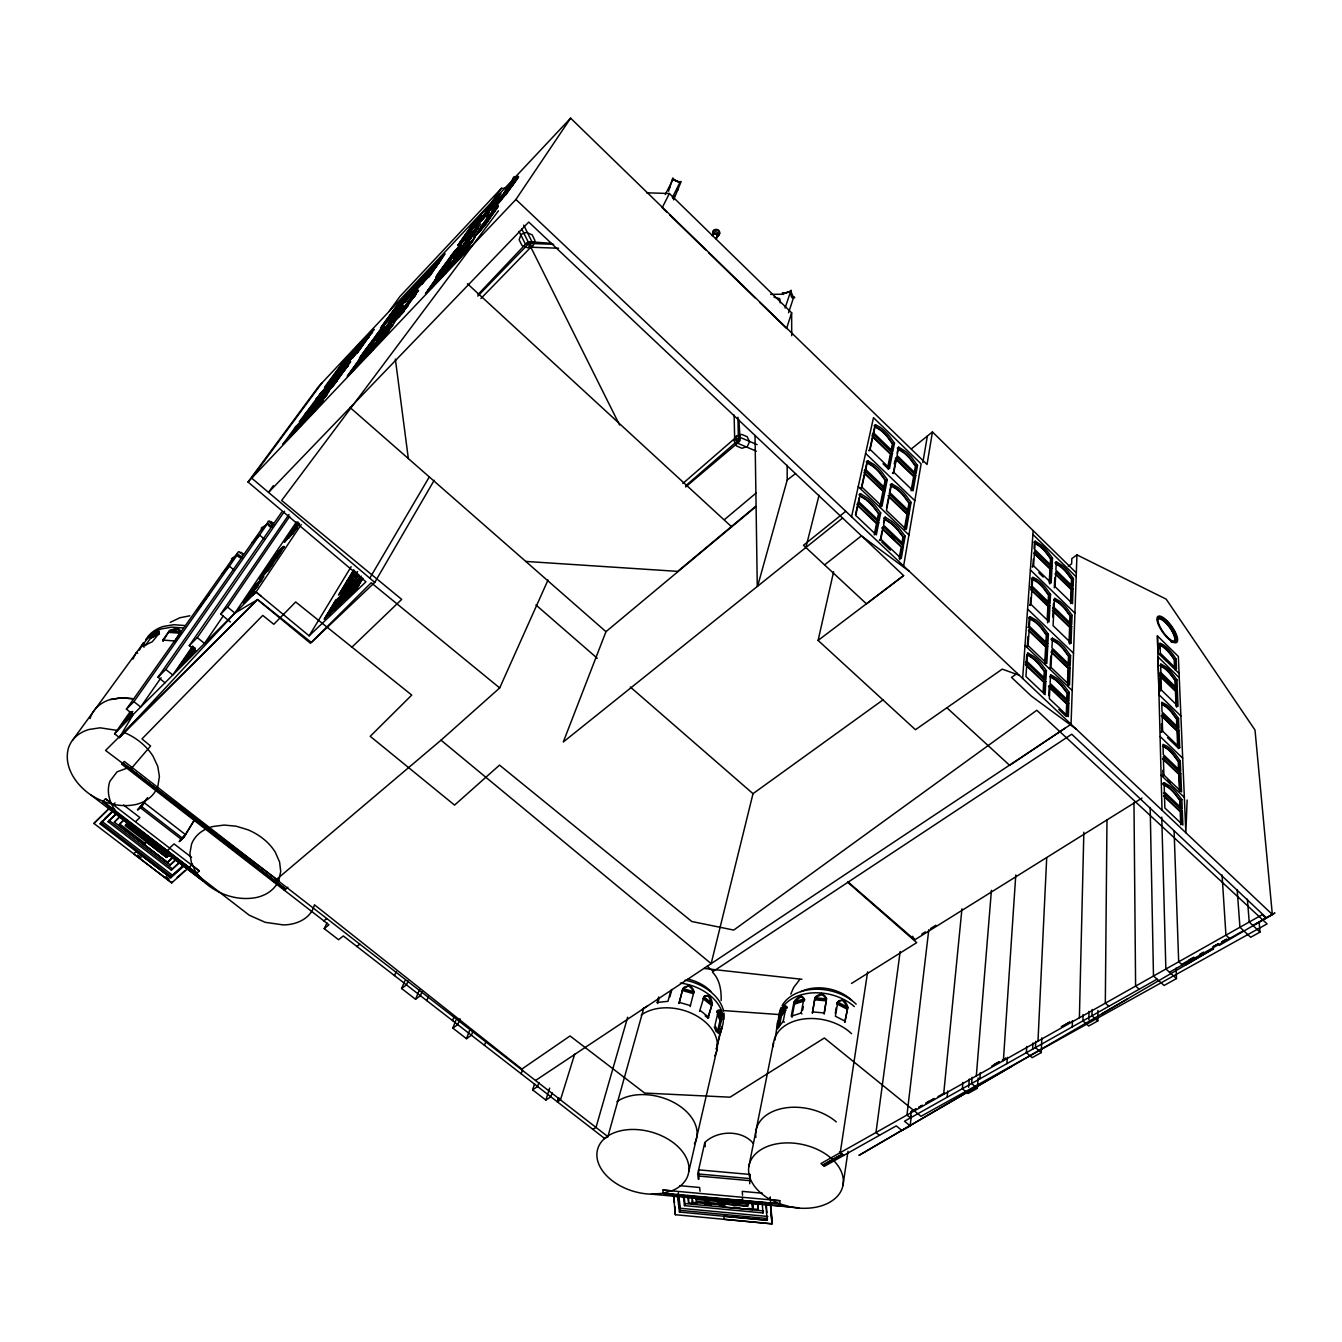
<?xml version="1.0" encoding="UTF-8"?>
<svg xmlns="http://www.w3.org/2000/svg" width="1342" height="1342" viewBox="0 0 1342 1342"><rect width="100%" height="100%" fill="white"/><g stroke="black" fill="none" stroke-linecap="round" stroke-linejoin="round"><path stroke-width="1.5" d="M1106.982 819.794L1105.322 1003.111L1108.895 1006.282M1082.927 1020.893L1088.748 1025.993L1097.806 1020.927L1097.941 1010.476M1092.069 1009.536L1091.969 1015.793L1097.806 1020.927M1088.865 1019.719L1089.016 1011.365M1082.944 1020.876L1083.061 1014.619M1079.387 1017.739L1083.85 832.258M1072.258 1026.882L1072.426 1020.625M707.167 966.307L713.273 971.356L1071.738 734.208L1266.395 917.811L1272.333 914.489L1255.005 730.031L1166.181 599.153L1076.955 554.883L1071.05 724.227L535.542 1080.478M1066.89 715.689L1067.343 704.013L1048.538 686.181L1050.031 685.158L1068.836 703.007L1068.333 716.628L1049.343 698.662L1050.031 685.158M1068.014 686.064L1068.685 668.366L1051.793 652.195M1070.245 627.335L1069.624 643.975L1071.05 642.969L1071.671 626.345L1053.923 609.167L1052.497 610.174L1070.245 627.335L1071.671 626.345M1071.184 602.759L1071.688 589.591L1055.886 574.175M1070.161 667.377L1069.507 685.057L1050.954 667.36L1051.843 649.83L1070.161 667.377L1068.685 668.366M1073.063 588.601L1072.51 603.665L1055.064 586.706L1055.818 571.776L1073.063 588.601L1071.688 589.591M1067.477 682.843L1068.047 668.299L1050.987 651.977M1069.02 642.868L1069.624 627.251L1053.084 611.264L1052.782 617.068M1070.53 603.598L1071.084 589.457L1055.013 573.806M1067.46 700.457L1067.729 693.378L1061.874 685.628A27.343 10.719 54.6 0 0 1055.181 679.27L1050.484 676.217M1068.819 664.441L1069.138 656.607L1063.434 648.756A22.797 8.706 54.2 0 0 1055.332 641.342L1050.987 639.178L1052.43 638.155L1058.368 641.493A22.864 8.723 54.2 0 1 1064.877 647.75L1070.581 655.601L1070.211 665.397L1051.927 647.867L1052.43 638.155M1070.312 625.473L1070.664 616.263L1065.145 608.664A22.093 8.203 53.8 0 0 1057.278 601.401L1054.376 599.706M1071.738 587.897L1072.057 579.543L1066.689 572.246A22.378 8.102 53.4 0 0 1060.549 566.24L1054.963 562.818L1056.322 561.828L1061.908 565.25A22.378 8.086 53.4 0 1 1068.047 571.273L1073.432 578.553L1073.114 586.907L1055.886 570.098L1056.322 561.828M1069.222 692.371L1068.886 701.212L1050.115 683.38L1050.568 674.59L1056.657 678.247A27.343 10.702 54.6 0 1 1063.35 684.621L1069.222 692.371L1067.729 693.378M1072.073 615.273L1071.721 624.483L1053.99 607.322L1054.476 598.18L1060.23 601.535A22.143 8.22 53.8 0 1 1066.538 607.658L1072.073 615.273L1070.664 616.263M1187.133 800.033L1185.858 832.745L1178.36 656.473L1157.425 635.89L1162.021 810.199M1069.792 622.688L1070.06 615.928L1064.994 609A21.22 7.884 53.8 0 0 1058.939 603.128L1053.655 600.025M1071.235 584.944L1071.47 579.207L1066.538 572.548A21.438 7.767 53.4 0 0 1060.65 566.794L1055.533 563.623M1066.773 701.061L1067.091 693.076L1061.723 686.064A26.354 10.333 54.6 0 0 1055.282 679.908L1049.712 676.536M1068.148 665.263L1068.5 656.272L1063.283 649.125A21.908 8.371 54.2 0 0 1057.043 643.137L1051.591 640.033M236.477 555.588L237.198 554.129L241.51 557.97M1026.731 1046.408L1026.395 1052.682L1032.183 1057.647L1041.258 1052.564L1041.811 1037.903M1037.987 1041.107L1046.71 857.605M1035.789 1041.308L1035.47 1047.565L1041.258 1052.564M778.712 1021.899L778.763 1021.128A12.43 1.392 -85.1 0 0 777.689 1021.748L775.005 1040.016M1053.923 609.167L1053.067 625.657L1071.05 642.969M1032.602 1049.276L1032.921 1043.002M1053.218 608.429L1053.487 603.397M1048.739 695.609L1049.159 687.356L1066.672 703.963L1066.185 716.46L1058.821 709.482M1050.132 668.45L1050.769 656.104M1054.292 587.83L1054.812 577.815M1026.865 663.149L1045.854 681.182L1045.116 694.653L1025.942 676.502L1026.865 663.149L1025.372 664.206L1044.361 682.206L1043.724 693.764M1047.766 645.921L1046.81 663.418L1028.073 645.552L1029.264 628.224L1047.766 645.921L1046.307 646.945L1045.334 664.441M1032.032 588.014L1049.964 605.343L1049.075 621.799L1030.908 604.303L1032.032 588.014L1030.622 589.037L1048.538 606.349L1047.632 622.805M1051.977 568.035L1051.172 582.914L1033.558 565.804L1034.581 551.059L1051.977 568.035L1050.601 569.025L1049.779 583.921M1043.103 692.438L1043.673 682.155L1025.993 665.364M1044.73 663.3L1045.636 646.861L1028.408 630.388M1047.146 619.769L1047.901 606.248L1031.21 590.128M1049.209 582.881L1049.981 568.891L1033.776 553.089M1050.551 594.405L1050.048 603.497L1032.149 586.186L1032.786 577.161L1037.064 579.425A22.177 8.287 53.5 0 1 1044.999 586.773L1050.551 594.405L1049.142 595.412L1048.739 602.692M1052.061 566.358L1052.514 558.104L1047.112 550.79A22.462 8.169 53.1 0 0 1040.922 544.718L1035.252 541.212L1033.894 542.218L1039.564 545.724A22.462 8.186 53.1 0 1 1045.754 551.78L1051.155 559.111L1050.685 567.364L1052.061 566.358L1034.682 549.398L1035.252 541.212M1046.424 670.648L1045.921 679.421L1026.966 661.405L1027.586 652.698L1033.759 656.439A27.444 10.82 54.3 0 1 1040.52 662.881L1046.424 670.648L1044.932 671.671L1044.529 678.683M1047.85 643.975L1048.387 634.296L1042.667 626.412A22.948 8.807 53.9 0 0 1036.091 620.088L1030.052 616.666L1028.609 617.706L1033.038 619.937A22.881 8.807 53.9 0 1 1041.224 627.435L1046.945 635.303L1046.391 644.982L1047.85 643.975L1029.381 626.278L1030.052 616.666M1050.115 566.341L1050.551 558.758L1045.603 552.082A21.522 7.834 53.1 0 0 1039.664 546.278L1034.464 543.024L1034.061 548.677M1043.824 679.27L1044.277 671.369L1038.893 664.324A26.437 10.451 54.3 0 0 1032.367 658.117L1027.787 655.131M1045.787 643.858L1046.307 634.967L1041.057 627.788A21.975 8.455 53.9 0 0 1034.749 621.732L1029.23 618.578L1028.609 627.402M1048.052 603.43L1048.521 595.06L1043.439 588.115A21.287 7.968 53.5 0 0 1037.332 582.193L1031.981 579.023L1031.377 587.326M1006.936 1063.619L1007.339 1057.362M1003.397 1060.616L1015.777 875.018M1027.284 646.676L1027.989 636.494M1030.136 605.443L1030.673 597.777M1032.82 566.961L1033.357 559.027M476.511 225.372L486.056 215.844L498.888 197.123L489.864 206.215M1022.654 678.465L1033.172 530.61M1026.16 662.512L1026.731 654.661M979.828 1078.867L980.331 1072.61M976.322 1075.898L991.419 890.333M962.902 1082.44L962.348 1088.697L968.068 1093.512L977.328 1088.345L978.15 1077.995M972.111 1077.24L971.591 1083.497L977.328 1088.345M968.605 1087.305L969.31 1079.052M947.133 1097.253L947.737 1090.996M943.644 1094.334L961.946 908.853M911.168 1111.696L910.446 1117.886L906.974 1115.017L928.798 929.671M1252.858 925.426L1265.909 918.096L1262.268 914.674L820.952 1163.548L824.374 1166.299L896.255 1125.871L901.925 1130.518L910.161 1125.904L911.352 1115.588M900.18 951.428L875.991 1132.497L879.446 1135.332M459.4 244.16L468.492 234.498L481.476 214.972L475.219 224.148L466.11 233.877L475.521 224.433L481.359 216.045L472.317 225.691L459.098 243.875M481.593 215.626L480.402 215.861L481.593 215.525L468.492 234.498M842.961 1185.456L847.993 1151.335M840.26 1152.661L867.637 971.826M846.919 1009.05L836.871 1003.883L837.609 1003.011L847.674 1008.194L844.806 1022.302L847.808 1007.255A12.682 8.086 41.4 0 0 843.548 999.874L839.102 1000.679A10.082 6.408 41.6 0 0 837.76 1002.088L837.022 1002.96A10.082 6.408 41.6 0 1 838.364 1001.551L843.581 999.857M230.941 561.258L238.473 551.73L239.53 551.864A10.434 3.187 -78.3 0 1 239.748 552.048L240.235 552.904A10.468 3.204 -78.3 0 1 240.352 553.323L241.241 552.367L243.053 553.877L242.231 555.051M835.294 1013.327L836.234 1007.657M1076.334 572.9L932.438 431.939L927.037 464.466L570.618 118.163L318.49 386.63L248.018 482.013L365.963 581.807L309.13 635.823L256.054 592.007L301.229 524.537M922.843 462.52L927.356 436.049L932.438 431.939M814.779 998.683L826.37 999.773L824.105 1014.049L826.538 998.851L814.946 997.76L812.43 1012.942L814.946 997.76M903.619 565.955L921.132 463.896L873.491 417.664L851.566 516.754M903.468 545.993L901.27 558.524L880.872 539.216L883.271 526.819L903.468 545.993L901.992 547.133L899.794 559.664M909.171 513.231L906.336 529.486L886.441 510.497L889.545 494.426L909.171 513.231L907.746 514.338L905.246 528.58M915.747 475.571L913.08 490.82L893.839 472.283L896.758 457.203L915.747 475.571L914.355 476.678L912.006 490.031M731.675 1201.543L798.792 1207.8M899.19 558.473L901.22 546.982L882.415 529.134M904.307 529.453L906.991 514.187L888.706 496.691L886.508 508.014M911.101 490.837L913.634 476.511L895.936 459.417M905.162 536.196L903.736 544.349L883.573 525.192L885.15 517.123L891.944 521.367A28.165 11.575 52 0 1 899.123 528.211L905.162 536.196L903.72 537.337L902.629 543.443M909.473 511.403L911.067 502.428L905.229 494.359A23.552 9.394 51.7 0 0 898.251 487.649L891.608 483.724L890.199 484.865L895.097 487.498A23.485 9.377 51.7 0 1 903.82 495.483L909.641 503.535L908.048 512.527L909.473 511.403L889.88 492.631L891.608 483.724M917.509 465.422L916.032 473.86L897.06 455.525L898.687 447.171L905.112 451.08A22.831 8.824 51.4 0 1 911.855 457.622L917.509 465.422L916.133 466.53L914.64 474.967M901.673 544.315L902.981 536.968L897.446 529.721A27.142 11.172 52 0 0 890.518 523.112L884.328 519.203L883.623 522.86M907.46 511.403L908.937 503.149L903.585 495.802A22.562 9.008 51.7 0 0 896.892 489.377L890.82 485.754L889.226 493.923M914.07 473.894L915.445 466.144L910.262 459.031A21.875 8.455 51.4 0 0 903.787 452.757L897.915 449.134L897.161 452.975M663.367 1193.826L780.038 1203.891L779.803 1200.687L662.914 1190.052L663.317 1193.172L693.848 1197.987M780.038 1203.891L663.317 1193.172L749.373 1203.204L722.298 1200.671M771.583 1199.983L779.803 1200.687M674.456 1202.65L673.432 1194.397L675.328 1214.711L771.986 1223.837L770.945 1205.452M801.191 1012.992L803.824 998.918L793.927 1002.206L791.226 1016.263L801.191 1012.992L801.946 1013.998M802.65 1010.241L803.355 1006.483M672.56 179.157L680.36 182.529L672.627 179.157M770.258 1197.064L771.986 1223.837L724.143 1219.324L723.824 1216.238L767.154 1220.214M770.274 1197.467L769.956 1199.194L769.033 1198.674M678.448 1192.786L677.559 1196.561L679.455 1212.061L767.138 1220.297L767.473 1218.536L679.857 1210.316L678.196 1196.745M770.442 1205.15L772.002 1223.736M683.481 1197.332L684.47 1205.619L763.011 1212.933L763.397 1210.887L684.94 1203.573L684.202 1197.366M791.981 1017.27L794.498 1004.118L793.759 1003.128L803.657 999.84L804.395 1000.83L794.498 1004.118M719.513 1035.269L716.276 1049.276L722.181 1026.227L721.224 1028.911M747.93 1208.454L758.146 1209.41L758.213 1203.606M894.258 463.98L894.997 460.205M880.201 540.524L882.046 531.029M893.185 473.592L895.533 461.43M747.427 1203.019L747.762 1201.241L747.662 1206.139L696.095 1201.358L696.498 1199.614M782.352 1012.807A9.914 2.516 -63.8 0 1 782.621 1012.12L785.389 1006.584L784.131 1005.946L781.363 1011.482A9.914 2.516 -63.8 0 0 780.423 1014.066L777.622 1028.14L783.191 1021.447L785.942 1007.372A12.43 3.137 -63.9 0 0 784.114 1005.997M752.543 1209.696L751.939 1203.187L747.326 1202.7L747.662 1206.139L722.55 1203.808L722.868 1206.928L752.543 1209.628L753.281 1205.871M878.775 522.558L876.326 534.904L855.71 515.395L858.377 503.183L878.775 522.558L877.316 523.699L875.202 534.301M885.166 490.233L881.996 506.269L861.883 487.079L865.338 471.243L885.166 490.233L883.741 491.373L880.553 507.41M892.514 453.11L891.138 454.233L888.136 469.281L889.545 468.157L892.514 453.11L873.34 434.573L870.102 449.419L868.693 450.56M698.981 1179.182L698.628 1169.855L750.027 1174.451L749.692 1183.745M779.283 1026.915L781.514 1015.642L785.942 1010.291M874.246 534.888L876.511 523.548L857.504 505.515L855.475 514.858M879.966 506.269L882.969 491.206L864.5 473.525L861.245 488.421M748.819 1166.668L773.562 1042.516M885.502 488.438L887.28 479.58L881.426 471.495A23.686 9.478 51.3 0 0 874.38 464.718L867.637 460.709L866.227 461.849L871.193 464.55A23.619 9.478 51.3 0 1 880.017 472.636L885.854 480.721L884.076 489.578L885.502 488.438L865.707 469.465L867.637 460.709M894.493 443.112L892.833 451.432L873.676 432.896L875.487 424.676L880.285 427.377A22.898 8.874 51.1 0 1 888.823 435.294L894.493 443.112L893.118 444.236L891.793 450.895M880.688 512.896L879.077 520.931L858.695 501.572L860.457 493.621L867.351 497.949A28.316 11.692 51.6 0 1 874.598 504.86L880.688 512.896L879.228 514.036L877.618 522.072M750.027 1174.451L749.993 1180.675L698.628 1176.045M877.014 520.914L878.49 513.667L872.937 506.37A27.276 11.29 51.6 0 0 865.926 499.71L859.635 495.718M883.506 488.454L885.15 480.319L879.782 472.938A22.68 9.109 51.3 0 0 873.021 466.446L866.848 462.738L865.07 470.807M890.887 451.466L892.43 443.833L887.23 436.704A21.992 8.538 51.1 0 0 880.688 430.363L874.732 426.672L873.055 434.238M869.465 450.761L872.518 436.787L890.383 454.049L887.565 468.173L883.036 463.829M278.784 880.419L280.73 871.562L279.589 862L275.378 852.388A44.437 30.816 26.6 0 0 248.018 829.826L236.125 826.186L224.164 825.062L213.026 826.504A52.942 36.653 26.5 0 0 191.52 844.269L189.91 853.227L191.386 862.738L195.815 872.166L202.86 880.872L195.831 872.115M858.058 502.898L859.249 497.513M753.248 1143.401A29.541 22.529 -5.4 0 0 704.785 1142.545L697.723 1173.881L698.343 1179.366M1019.35 675.345L1002.273 669.121L915.445 729.712L818.1 640.419L833.617 571.709M691.918 1204.042L692.774 1200.251M696.8 1203.707L688.614 1202.935L688.647 1197.181M688.815 1171.465L717.249 1048.253M717.4 1031.73L720.017 1020.541L717.349 1013.948M684.47 1205.619L684.94 1203.573M679.455 1212.061L680.344 1208.27L678.918 1196.645M675.328 1214.711L674.976 1206.777M705.154 1015.86L707.939 1018.092L712.048 1004.437L703.728 997.777L702.772 998.431L711.075 1005.074M707.939 1018.092L712.267 1003.514A12.43 7.364 56.9 0 0 709.23 995.479L705.271 995.647A9.88 5.838 57 0 0 703.963 996.871L699.568 1011.398M690.14 1006.617L693.931 991.772L682.91 988.568L679.018 1003.397L682.91 988.568A9.813 6.995 18.1 0 1 684.521 987.007L689.637 985.447A12.33 8.807 17.8 0 1 693.999 991.772M805.871 547.502L819.056 495.248M670.916 990.262L667.981 1001.317L657.211 1002.457L657.664 1003.514L659.157 997.995M669.893 996.854L671.856 989.49M657.211 1002.457L658.721 996.938M326.962 922.994L324.21 928.614L338.553 939.719L343.317 935.944L604.756 1138.57L607.876 1136.64L643.808 1007.993M721.023 1029.649L720.033 1033.273L721.996 1027.687M757.626 586.186L787.217 480L787.15 465.338M627.67 1017.186L596.016 1127.431L592.912 1129.377M780.172 302.839L779.786 298.696L773.982 297.119M689.637 985.447L684.219 987.997A9.813 6.995 18.1 0 0 682.608 989.574M682.373 990.48L693.395 993.667L693.931 991.772M557.484 1101.782L558.725 1097.806M574.695 1054.141L560.47 1099.836L557.383 1101.849L558.624 1097.873M673.466 199.052L674.338 195.747L672.896 198.18M552.132 1092.807L550.874 1096.8L545.842 1100.071L532.606 1089.838L534.569 1083.866M545.842 1100.071L549.666 1088.11M646.559 192.812L669.373 193.516L791.646 312.82L786.563 328.488L759.589 302.285M668.584 191.218L672.812 177.949L673.751 178.972M538.914 1082.541L537.605 1086.517L532.606 1089.838M788.559 312.787L793.39 298.075C789.465 298.746 791.629 288.127 790.824 290.493M793.558 298.125L794.732 297.505L793.894 296.565M719.933 1034.296L721.795 1028.609M785.07 308.056L790.572 291.583L782.554 293.848L790.673 291.248M673.617 199.857L681.149 181.539L679.908 181.64A8.304 2.013 -28.8 0 0 679.32 181.774L679.22 181.807M143.661 643.489L143.745 642.583L72.468 740.331M521.166 1073.768L522.508 1069.809M783.107 294.2L770.627 294.368M783.225 293.881L790.757 291.029L793.491 297.739M401.224 309.096L386.295 330.3M502.327 195.932C469.767 240.47 524.789 170.988 517.978 177.127L507.528 187.628M484.479 1045.334L485.905 1041.426M790.79 994.12L793.659 987.477L799.832 979.425M345.917 365.141L362.374 341.69L360.998 343.367M472.87 1031.31L471.411 1035.219L466.496 1038.691L452.824 1028.123L455.844 1020.339M466.496 1038.691L470.17 1028.928M459.987 1018.779L457.739 1024.617L452.824 1028.123M755.613 506.907L605.963 631.679L563.288 742.009L842.591 518.062M360.26 357.291C361.484 354.389 385.59 323.019 384.047 327.096M452.556 1020.608L454.066 1016.716M338.05 375.274L338.704 374.183L337.362 375.81M426.722 1000.578L428.299 996.72M421.992 991.839L420.398 995.68L415.534 999.27L401.61 988.5L404.881 980.817M415.534 999.27L419.543 989.641M408.085 981.036L406.458 984.877L401.61 988.5M325.318 389.146L324.294 390.237M394.481 975.6L396.142 971.776M498.805 197.391L483.388 215.492M276.469 879.513L441.015 740.18L499.694 687.943L547.989 580.063M672.359 197.626L679.689 182.931M679.84 182.629L672.879 179.627M669.373 193.516L662.21 207.691L666.706 212.053M665.263 194.556L672.728 179.929M132.975 659.039L136.33 652.514L137.689 653.252M139.467 650.098L143.292 642.952L144.617 643.69M371.415 332.866L369.922 334.376M369.536 348.031L384.567 326.341M347.83 365.36L347.88 365.997M474.33 237.215L484.445 225.892L498.201 206.5M338.654 374.418L320.855 398.893L312.166 408.673M130.157 711.713L114.64 733.822L119.421 737.563L234.917 613.076L257.513 599.656L310.438 643.271L374.77 582.411L434.204 480.285M142.772 645.116L141.984 646.458M268.299 566.592L276.251 558.054L283.682 547.033M478.222 227.15L464.349 247.129L465.288 247.716M196.737 873.223L102.512 801.795M369.771 578.201L429.289 476.947M192.963 865.993L199.337 870.941L105.548 798.825L102.998 801.291L126.165 821.958M335.886 599.975L324.345 619.115L356.787 588.182L362.642 578.301M362.692 578.251L356.989 588.433M257.513 599.656L119.421 737.563L133.177 714.498L256.054 592.023L261.053 596.15M358.784 585.397L348.954 594.238M360.981 577.563L352.09 593.097L347.142 597.291M352.09 593.097L353.5 590.01M353.617 589.809L352.007 592.644M357.995 574.04L355.076 579.643M355.798 581.858L351.386 585.548L340.767 603.9L336.322 607.607M347.964 591.872L349.406 588.719M347.276 593.13L349.524 588.517M345.112 599.74L355.513 581.623M344.911 599.505L355.815 581.237M348.685 593.768L350.145 590.597M349.105 581.858L351.973 577.211L347.243 581.321L356.1 573.252M339.929 594.154L348.199 585.733L356.368 572.262M334.074 609.838L345.112 591.47M350.631 582.378L353.852 576.993M345.263 591.336L334.46 609.905M329.595 614.535L329.31 614.3C325.754 614.334 354.372 579.492 343.149 594.724M350.262 583.82L357.626 571.541M336.003 607.993L347.024 589.641L351.487 585.968M353.852 584.407L345.414 592.459M353.785 569.713L338.469 595.093L359.471 575.45M339.358 594.254L353.667 570.652M332.262 606.852L330.216 609.536M352.074 573.99L353.936 570.887M331.373 611.029L333.42 608.329M335.315 605.192L337.06 602.273M324.345 619.098L335.567 600.696L361.266 576.087M172.497 881.627L171.742 882.851L133.697 853.814L136.247 851.465L170.753 877.752L185.448 864.617M309.13 635.823L351.151 566.676M172.33 875.152L170.719 877.802L100.13 823.887L101.891 821.287L172.33 875.152L183.854 864.852M179.191 841.568L183.72 837.408L194.875 819.241L183.787 837.475L179.459 841.4M116.301 813.403L108.115 821.707L171.29 870.086L179.56 862.017M120.361 815.919L114.338 822.143L170.249 864.986L175.785 859.366M417.966 291.147L417.312 291.684M185.498 834.657L180.298 840.008L185.498 834.657L144.315 802.768L137.404 809.813M172.782 857.84L169.126 855.039L169.914 853.847L166.525 857.387L146.496 842.004L143.913 844.386L167.616 862.487L172.984 857.639L169.394 854.787L166.525 857.387L125.108 825.598L128.463 821.992L124.756 819.14L119.656 823.971L145.607 843.883M385.406 328.538L401.141 308.593L400.184 309.868M147.603 797.702L142.504 805.535L138.008 809.796M348.97 356.838L349.373 356.066L348.635 357.089M147.016 798.473L138.192 809.545M251.659 594.623L263.82 576.607L255.433 585.011L243.221 603.112L251.96 594.858M283.481 547.385L268.115 570.836M299.467 523.581L292.875 533.931M277.844 552.87L259.358 579.123L267.914 570.568M297.924 521.87L284.286 542.134L292.69 533.663M283.229 547.687L275.11 555.84L259.929 579.023M261.824 580.163L253.487 587.964L257.547 583.854M248.018 482.013L515.915 199.472L570.618 118.163M282.726 546.966L263.955 574.997M298.427 523.162L288.798 538.058M254.812 588.584L257.731 583.669M100.13 823.887L114.556 809.192M296.414 521.971L234.917 613.076L227.654 607.121L220.709 614.082L230.438 622.017M292.774 531.466L288.765 535.575L293.143 531.667M192.594 864.265L171.742 882.851L93.923 823.451L109.893 807.716L113.617 810.585L100.952 822.68L171.457 876.578L184.424 864.986L183.72 866.16L187.31 868.995M114.993 802.818L114.204 803.992M93.923 823.451L109.893 807.716M227.654 607.121L289.721 516.318M223.175 616.012L204.487 643.422L197.291 637.601L189.272 645.636L196.452 651.424M220.709 614.082L288.966 514.472M195.546 650.685L178.167 668.048L193.584 646.911L190.866 649.645M474.867 237.4L464.181 252.917L425.565 293.713L436.938 277.425L425.565 293.697M193.885 648.119L183.368 663.3M512.426 185.213C481.275 219.081 524.42 171.122 517.408 177.127M187.779 658.469L194.825 648.27M189.692 656.557L195.412 648.203M498.771 200.361L509.289 189.776L498.872 200.243M505.078 191.235L515.211 180.432L505.464 191.403M197.291 637.601L284.554 511.252M497.647 206.702L487.347 217.605L473.692 237.299L484.579 225.775L498.033 205.846L497.412 206.92M495.483 205.846L507.964 187.779L518.096 176.943L512.342 185.33M192.778 646.022L172.782 675.009L165.787 669.44L158.037 677.224L164.999 682.759M515.462 178.402L500.482 200.545L512.728 182.059M178.167 668.048L190.933 649.629L189.155 652.849L193.533 647.901M187.142 655.785L184.844 658.469M495.03 209.201L479.681 231.545M512.124 184.928L517.895 176.154M471.512 235.689L475.471 229.281M270.296 522.743L271.118 521.568L272.946 523.112L272.141 524.286L270.245 522.508A10.635 3.12 -78.6 0 0 270.128 522.072L269.658 521.166A10.602 3.12 -78.6 0 0 269.457 520.964C265.867 520.444 268.199 527.708 271.537 527.104M445.259 273.5L460.692 252.481M476.007 227.435L475.253 226.748L486.978 214.284L501.019 193.802L494.208 200.277A35.999 2.13 -48.5 0 0 484.428 210.677L472.199 224.751L457.84 245.234L458.595 245.921L458.83 244.177M464.466 247.029L478.054 227.419M452.271 265.498L463.409 250.266M464.668 247.414L480.637 223.896L473.743 230.354A37.14 2.281 -48.5 0 0 463.728 240.973L452.757 253.403M189.272 645.636L281.719 512.141M485.905 215.425L486.66 216.129L488.958 212.808M491.256 209.469L498.167 199.472M492.296 208.396L496.842 201.803M506.957 187.729C512.879 183.921 512.007 176.758 514.657 176.59M517.811 176.658L507.662 187.511L494.879 205.93L505.498 194.64M478.171 231.646L488.538 220.675M436.402 278.213L474.699 237.651L464.366 253.319M486.056 215.844L498.738 196.871L489.209 207.138L476.225 225.724L476.997 226.379M454.586 257.496L468.324 237.735L477.903 227.553M478.071 228.039L468.442 237.635L455.206 257.429M476.813 225.657L498.217 197.022M493.655 202.39L481.359 220.826L496.506 198.549M440.092 278.951L455.777 258.352M266.488 524.638L267.259 523.514M165.787 669.44L267.528 523.598L272.124 527.456M491.742 202.156L501.405 188.283L507.628 188.484M471.445 231.411L469.079 234.783L468.341 234.078M473.793 228.039L480.839 217.924M437.123 281.501L447.976 265.934M119.421 737.563L121.803 734.158M161.074 677.76L140.692 706.999L133.915 701.665L126.416 709.18L133.177 714.498L114.64 733.822M437.341 281.266L448.178 265.733M480.168 220.122L489.444 210.224L480.553 220.273M439.421 279.069L450.258 263.518M439.773 278.666L450.677 263.737M458.813 244.227L472.25 225.12M436.754 276.368C432.728 278.599 468.123 235.521 459.82 246.693M125.209 721.275L132.254 713.676M131.868 712.703L126.685 720.671M437.056 276.016L439.354 273.449M448.413 260.516L457.521 250.904M468.006 232.468L471.528 227.419M130.912 712.434L122.575 724.328L132.472 713.424M158.037 677.224L260.231 531.08L267.528 523.598M260.784 530.476L267.612 522.994L271.889 526.601M261.573 529.352L261.925 528.832A2.063 0.856 -18.2 0 1 261.438 527.993A2.382 0.99 -18.2 0 1 262.579 527.104L264.424 526.131A10.736 4.479 -18.2 0 1 265.146 525.796M131.482 711.696L123.162 724.194M441.132 270.195L450.61 260.801M176.49 639.245L174.393 642.231L180.935 631.377L177.58 627.687L169.612 630.505L162.785 640.05L162.986 641.342L169.159 631.126L180.499 631.998L178.587 636.276M126.416 709.18L230.421 561.845L237.5 554.582L241.963 558.289M231.747 560.117L232.116 559.614A2.047 0.856 -18.8 0 1 231.663 558.758A2.349 0.99 -18.8 0 1 232.803 557.853M133.915 701.665L237.5 554.582M442.273 257.597L428.836 277.157M358.348 364.621L347.377 376.196L359.606 359.186L347.377 376.196L383.292 338.268L394.699 322.231L359.589 360.008M416.758 291.617L398.977 316.88M437.744 261.656L422.059 284.336M371.835 349.708L383.762 333.789M414.846 291.449L428.786 271.973L442.407 257.261L441.535 258.469M417.714 290.795L408.371 301.313L393.592 322.013L403.724 311.294L418.553 290.207L417.697 291.348M398.238 309.079L414.812 286.735M360.612 362.189L372.321 346.521M427.058 273.198L414.024 287.121L398.926 308.895M376.884 339.694L391.814 318.893L400.537 309.633M273.365 485.653L268.551 492.397L528.748 222.051L903.602 575.601L866.496 603.883L803.472 545.271L845.779 511.285M399.211 310.187L381.816 335.047M381.665 336.02L370.342 352.51M281.065 551.31L276.435 558.44M382.772 327.633L365.125 352.694M409.243 292.724L395.37 312.686M358.129 364.856L369.989 348.366M360.277 362.575L371.935 346.303M381.682 333.739L390.572 324.294M381.782 326.542L396.142 306.697L408.991 292.959M143.175 646.072C143.208 638.306 171.91 619.249 152.2 641.812L143.175 646.072L144.08 647.23M345.733 366.886L328.035 391.881M370.258 333.47L352.644 357.995M295.861 427.293L295.928 426.437L283.078 443.984L316.846 408.337L328.891 391.73L295.458 427.091M323.573 396.611L332.346 386.731L347.846 365.443M145.154 645.737L150.539 638.306L159.513 634.061M389.113 311.411L399.882 296.548L501.405 188.283M359.924 343.921L341.422 369.906M316.628 404.697L304.701 421.69M306.446 419.325L319.01 402.801M322.952 396.712L338.57 375.29L348.014 365.796M347.679 362.726L363.112 342.244M323.741 390.22L305.188 416.054M347.477 358.247L330.451 381.547M293.193 433.315L305.49 416.473M300.826 420.667L309.415 411.004L325.536 388.912L324.68 389.885M305.657 416.305L293.395 433.097L283.095 443.984M295.206 431.185L307.855 414.594M311.562 408.773L329.159 384.701L338.872 375.542M336.507 374.603L353.063 351.973L362.29 341.707M321.979 382.889L251.692 478.138L374.77 582.411M481.241 226.446L495.433 210.359M498.452 210.795L281.669 500.465L401.694 599.404L351.94 647.129L295.676 601.971L273.802 624.282L262.764 615.408L141.967 738.922L150.589 746.001L131.935 767.758L128.647 767.926A17.463 12.095 29.6 0 0 127.054 768.144L117.09 771.818L109.977 781.178A29.021 20.029 29.4 0 0 109.407 782.805C104.341 801.14 118.65 818.519 133.445 827.544A38.65 26.655 29 0 0 135.508 828.752L141.145 831.621L249.276 915.244L265.246 922.323L283.095 924.89A68.039 45.88 23.7 0 1 285.343 924.839C297.102 924.353 310.153 918.414 313.944 906.454A100.281 68.979 26.7 0 0 314.431 904.776L521.87 1069.071L570.048 1035.957L644.646 1093.059L730.031 1097.186L824.374 1037.987L920.998 1116.326L1267.066 923.9L1036.812 710.27L733.755 930.073L691.818 921.518L499.526 765.108L454.569 805.116L370.224 736.322L411.742 695.072L351.94 647.129M469.079 238.44L469.901 237.366M462.336 246.442L475.957 230.858M489.092 207.238L489.914 206.836M487.213 217.723L488.538 216.733M450.744 256.372L451.617 255.953M458.192 249.696L444.839 265.599M412.749 291.147L423.77 278.197M391.713 318.96L392.569 318.54M408.253 301.413L409.142 300.96M439.656 261.589L429.641 273.768M402.046 310.908L415.986 294.401M344.961 363.716L359.606 346.135M320.335 396.796L334.93 379.971M398.524 312.904L394.263 319.128M338.469 375.357L339.811 374.334M406.995 296.23L396.309 308.61M381.95 330.484L368.899 346.018M316.007 399.178L316.897 398.725M352.963 352.057L353.802 351.621M329.058 384.785L329.931 384.332M469.197 237.316L470.086 236.175L469.146 236.662M331.86 385.204L345.464 369.1M451.13 255.869L452.053 255.416M468.71 237.232L469.616 236.779M355.781 351.671L369.201 336.372M428.584 272.158L429.557 271.604M472.283 225.02L472.753 225.104M507.897 187.142L508.803 186.672M333.906 375.475L346.941 360.042M322.751 393.156L309.264 409.125M395.957 306.865L397.987 305.02M397.417 305.708L396.662 306.63M392.334 318.842L393.005 317.987M375.71 335.835L376.599 335.383M316.427 398.641L318.389 396.88M362.659 342.176L363.548 341.707M329.478 384.248L330.384 383.762M451.583 255.299L452.522 254.812M472.703 224.483L473.323 223.745L473.156 224.584M452.355 253.89L435.781 277.391L448.664 263.77M488.052 216.632L489.042 216.112M276.385 554.078L277.308 553.558M376.146 335.265L377.085 334.779M392.552 317.869L393.491 317.383M508.316 186.588L509.272 186.085M409.125 300.289L410.098 299.769M429.004 271.621L430.614 270.296M353.785 350.983L354.707 350.48M316.897 398.054L317.836 397.534M363.095 341.606L364.017 341.12M329.931 383.661L330.887 383.141M339.358 374.233L340.314 373.73M342.009 363.548L324.479 387.368L358.062 351.705L374.133 329.377L373.244 329.981A49.235 2.801 -48.8 0 0 345.079 359.958L341.573 364.437M341.069 365.041L342.512 363.917M490.333 205.628L491.273 205.141M452.069 254.678L453.042 254.175M469.633 236.041L470.623 235.538M393.055 317.249L394.011 316.746M473.172 223.896L473.827 223.124L473.609 224.013M376.649 334.644L377.605 334.141M508.819 185.968L509.809 185.448M488.555 215.995L489.578 215.441M409.645 299.652L410.635 299.115M354.288 350.379L355.227 349.859M363.598 341.002L365.091 339.811M330.451 383.024L331.994 381.799M339.878 373.596L341.422 372.371M429.507 270.983L431.252 269.541M474.514 223.409L477.148 220.323M414.762 286.131L415.869 285.443M452.606 254.007L453.613 253.487M470.17 235.387L471.176 234.85M780.423 1014.066L785.942 1007.372L787.217 1008.027M785.775 1008.295L780.239 1014.988L781.514 1015.642M781.681 1014.72L785.003 1010.711M377.186 333.99L378.746 332.766M393.592 316.595L398.993 311.009M473.692 223.258L475.538 221.095L474.112 223.409M490.853 204.99L492.397 203.799M509.356 185.313L510.379 184.76M489.125 215.307L490.82 213.982M277.492 552.703L281.25 548.408M410.199 298.964L411.843 297.672M342.109 363.783L343.066 363.246M354.825 349.725L355.781 349.188M317.97 396.746L318.96 396.192M397.484 304.97L398.624 304.265M415.349 285.41L416.506 284.689M453.193 253.303L454.2 252.782M470.757 234.682L471.78 234.145M318.574 396.024L319.564 395.471M331.608 381.631L332.615 381.078M341.036 372.204L345.062 367.591M410.803 298.243L412.497 296.918M509.943 184.609L510.983 184.039M342.68 363.095L343.653 362.558M355.395 349.037L356.972 347.796M278.079 551.981L279.019 551.478M430.765 269.49L431.956 268.719M378.377 332.564L379.35 332.061M492.011 203.598L493 203.095M453.814 252.581L454.821 252.044M471.377 233.944L472.753 232.367M398.138 304.198L399.312 303.443M416.003 284.638L417.194 283.883M343.284 362.374L344.257 361.854M365.326 338.939L366.299 338.402M319.195 395.286L321.879 392.216M332.229 380.893L335.617 377.035M341.656 371.466L342.68 370.912M510.581 183.854L511.637 183.284M490.4 213.781L491.491 213.193M847.07 1008.127L847.808 1007.255L837.76 1002.088L835.395 1016.229L845.544 1021.447M398.859 303.359L400.067 302.587M416.725 283.799L417.949 283.011M431.487 268.635L432.711 267.846M378.998 331.826L381.631 328.84M475.471 221.145L478.121 218.142M395.404 314.431L396.746 314.179M475.823 221.363L480.688 216.129M476.192 221.833L478.171 219.568M492.631 202.877L493.957 202.676M454.452 251.826L455.76 251.692M343.921 361.652L346.555 358.666M358.247 346.337L356.368 348.501M365.963 338.201L367.154 338.067M319.849 394.531L320.604 394.28M379.165 331.239L388.056 321.258A35.714 2.13 -48.7 0 1 397.4 311.344L403.439 305.64L387.15 328.824L375.961 340.667M475.42 220.793L476.427 219.635M412.128 296.699L415.986 293.009M511.252 183.082L512.308 182.512M454.452 251.39L455.492 250.199M491.088 212.975L492.178 212.388M344.072 361.115L345.079 359.958M399.631 302.47L400.855 301.682M320.05 393.894L321.09 392.703A50.795 2.986 -48.9 0 1 349.809 362.256L350.681 361.686L333.554 385.49L299.283 421.74L321.09 392.703M417.496 282.894L419.576 281.149M432.275 267.729L433.516 266.924M380.172 330.082L359.354 358.247L371.365 345.531M493.286 202.122L495.97 199.086M455.123 251.055L458.41 247.414M472.703 232.401L473.709 231.898M366.618 337.446L368.631 335.181M400.101 301.48L380.423 327.985L430.329 274.993L445.141 253.89L400.101 301.48L401.359 300.088M511.939 182.277L513.701 180.918M491.809 212.153L494.812 208.782M279.337 550.539L280.26 550.069M400.453 301.531L402.935 300.038M418.335 281.954L420.767 280.512M433.097 266.773L434.372 265.968M357.945 346.085L359.287 344.592M414.259 294.267L413.856 295.357M433.986 265.783L435.479 265.414M479.312 216.867L477.735 219.182M402.197 299.551L403.422 298.796M323.237 390.723L322.164 392.501M513.382 180.633L515.177 179.308L500.415 200.008M420.096 279.975L422.881 276.905L405.351 302.084M434.892 264.777L436.15 263.988M347.209 357.945L346.806 358.968M359.941 343.871L359.539 344.894M369.285 334.443L368.882 335.483M403.103 298.545L404.949 296.515L388.794 319.648M435.815 263.737L437.71 261.673M382.554 328.454L381.9 329.176M345.75 366.836L345.33 367.909M423.653 276.1L422.227 278.197M481.359 215.022L472.317 225.691M486.576 210.912L496.003 201.485M341.623 365.561L337.58 370.442M357.324 349.44L353.08 353.969M364.001 342.361L359.673 346.957M364.185 342.143L368.58 337.446M341.724 365.477L346.219 361.25M357.039 349.188L348.685 358.599M363.716 342.109L359.757 346.823M363.9 341.891L368.496 337.58M399.597 303.946L393.525 310.975M415.97 286.517L409.83 293.663M416.171 286.332L422.881 279.757M425.984 275.915L432.51 268.937M486.576 210.912L496.087 201.35M389.734 315.588L396.309 309.18M406.173 298.092L412.548 291.331M429.138 273.701L422.864 280.964M492.933 205.896L483.472 215.374M340.985 368.513L350.145 359.32M352.124 356.687L360.998 347.259M386.194 320.52L392.77 314.112M399.43 307.016L392.87 313.407M409.293 295.995L416.02 289.386M419.14 285.527L425.716 278.515M457.84 245.234L470.438 231.864M486.66 216.129L487.733 214.988L486.978 214.284M384.114 326.978L375.928 336.238M392.032 318.574L400.654 309.432M460.189 246.341L451.382 256.255M487.565 217.303L497.748 206.517M473.307 233.089L468.442 237.635M372.623 340.834L381.313 331.591M388.777 323.12L397.886 314.011M405.385 305.523L415.366 295.508M305.003 414.275L314.263 405.016M316.309 402.315L325.569 393.089M327.968 390.556L337.127 380.826M364.823 351L373.781 342.109M398.088 315.789L408.035 305.859M463.946 246.693L467.469 242.919M453.596 258.536L465.607 245.821L466.395 246.542M437.358 276.301L439.656 273.885M305.557 417.077L314.632 408.069M316.729 405.267L326.878 395.102M370.124 348.903L379.887 339.14M382 336.339L392.787 325.536M434.892 280.478L446.467 268.819M461.363 252.481L472.938 240.872M299.585 425.229L289.922 435.412M310.639 413.554L301.967 422.68M317.786 405.418L322.936 400.553M364.353 356.871L353.802 368.06M431.302 285.611L442.927 273.919M445.058 271.084L455.106 260.449M307.1 419.157L306.429 418.637L297.756 428.433M349.893 373.495L360.176 361.988L360.931 362.457M362.441 359.639L372.271 349.809M374.703 347.293L385.389 335.953M439.019 278.767L427.662 290.811L439.337 279.069M452.002 265.682L441.786 276.519M349.591 373.21L354.993 368.094M354.925 367.574L360.361 362.441M374.384 347.008L379.853 341.841M306.462 419.274L316.846 408.337M372.22 349.96L383.292 338.268M438.498 260.834L438.029 261.925M405.72 295.726L405.267 296.783M477.987 294.535L527.54 242.114L531.851 246.173L480.906 298.511M477.769 296.112L528.933 243.422L553.659 244.311M222.235 573.453L229.348 566.156L233.86 569.897M252.195 542.571L259.543 535.055L264.173 538.947M242.164 554.783L243.053 553.877M272.023 524.051L272.946 523.112M209.352 594.271L196.804 610.358L201.099 605.997M424.391 275.362L423.77 276.569M439.253 260.08L438.616 261.321M406.441 295.005L405.821 296.213M359.841 344.005L360.444 343.351M347.712 357.442L345.028 361.602M458.897 246.945L458.075 248.371M299.149 523.33L292.724 530.308M293.193 531.6L297.136 527.591M292.875 531.432L297.035 527.725M272.174 560.822L280.394 552.535M264.106 572.178L272.627 564.093M516.016 177.849L515.596 178.872M439.924 259.409L439.337 260.6M425.045 274.691L424.475 275.865M407.096 294.351L406.525 295.508M191.554 650.4L189.004 652.43M189.138 652.849L191.42 650.585M253.772 588.215L257.412 584.038M131.734 712.334L129.671 714.883M132.757 711.377L129.537 715.085M180.633 664.575L190.128 655.668M191.973 653.302L194.842 650.367M245.737 600.159L253.974 591.856M180.499 664.76L185.347 660.449M185.263 660.012L189.843 655.433M245.452 599.908L249.394 595.965M125.058 720.855L132.539 713.894M193.03 653.655L190.01 656.154M252.514 595.546L256.054 592.023M497.01 198.062L496.657 199.002M479.782 216.398L479.446 217.32M480.033 217.555L480.939 216.666M495.986 207.607L495.567 208.664M348.148 357.006L347.83 357.878M417.211 291.18L416.389 292.59M476.527 228.241L459.853 252.514M476.964 227.821L476.175 229.214M346.722 365.863L346.387 366.769M440.528 258.805L439.991 259.945M425.649 274.103L425.112 275.211M399.664 309.75L399.362 310.656M324.177 389.767L323.858 390.673M407.666 293.781L407.146 294.871M383.208 327.196L382.923 328.085M516.502 177.362L516.133 178.335M497.446 197.643L497.144 198.532M496.49 207.121L496.121 208.111M480.218 215.978L479.916 216.867M361.283 342.529L360.562 343.804M351.034 575.718L355.009 571.34L344.122 590.128M357.458 573.957L354.825 577.043M349.708 581.942L352.577 579.14M359.186 575.215L350.832 583.72M104.71 818.603L111.738 811.876M345.213 591.973L340.348 596.116M356.033 582.378L361.149 577.999M345.582 592.896L349.809 588.769M332.682 607.775L330.098 609.738L339.929 600.78M345.817 594.724L350.547 590.631L341.975 598.901M108.115 821.707L116.804 813.42M346.941 596.687L342.78 600.662M346.655 596.452L338.318 604.99M331.524 611.466L333.973 609.067M349.121 594.691L353.902 590.044M441.065 258.301L440.579 259.358M426.169 273.617L425.682 274.657M459.333 246.525L459.031 247.431M347.125 365.477L346.84 366.332M337.647 374.955L336.926 376.246M356.787 588.182L346.823 597.66L358.096 579.627M408.169 293.294L407.716 294.317M114.338 822.143L120.696 816.104M400.067 309.365L399.799 310.22M124.403 818.939L118.851 825.162L167.582 862.52L173.101 856.364M516.955 176.943L516.62 177.865M383.594 326.844L383.342 327.683M136.028 821.203L139.887 817.563L123.598 805.015M496.943 206.718L496.607 207.641M497.832 197.274L497.563 198.13M361.115 342.747L362.139 341.807M442.323 257.261L441.099 258.872M426.605 273.214L426.186 274.171M478.389 227.486L477.081 228.325M151.847 636.829L159.161 632.25L150.103 636.527L150.992 637.685L156.377 635.135M282.323 547.318L281.485 548.71M409.193 292.439L408.203 293.864M459.702 246.19L459.45 247.029M170.149 847.456L174.057 843.9L191.587 857.421M169.897 848.312L167.297 850.677L149.415 838.968M517.324 176.607L517.039 177.463M168.337 861.296L173.521 856.615M170.249 864.986L176.473 859.383M171.29 870.086L180.18 862.101M384.416 326.173L383.711 327.331M177.161 877.467L184.944 870.539M497.882 205.947L497.043 207.238M199.371 870.908L196.704 873.273L102.998 801.291L170.719 856.263L149.147 839.656M480.906 215.357L480.335 216.465M682.91 483.422L735.718 437.593L739.694 441.333L685.645 486.945M685.527 485.921L738.402 440.126L737.932 417.261M408.656 292.942L409.411 292.371L408.605 293.479M273.684 881.879L276.486 879.513M724.714 519.388L756.083 493.068M284.286 890.199L287.792 887.247M400.939 308.912L400.822 309.901M717.467 235.387L717.517 235.336A2.265 2.114 30.7 0 0 714.514 232.032L714.095 232.384A2.265 2.114 30.7 0 0 713.592 233.927M718.809 235.085L718.976 234.934A3.489 3.254 30.7 0 0 714.347 229.834L713.676 230.388A3.489 3.254 30.7 0 0 713.105 233.625M755.546 506.42L677.66 571.373L525.762 561.426M795.554 473.592L787.217 480M875.487 424.676L874.128 425.8L878.926 428.501A22.881 8.891 51.1 0 1 887.448 436.418L893.118 444.236M872.3 434.036L873.676 432.896M864.282 470.623L865.707 469.465M898.687 447.171L897.312 448.278L902.042 450.912A22.764 8.807 51.4 0 1 910.48 458.729L916.133 466.53M896.758 457.203L895.366 458.327L914.355 476.678M323.875 920.88L326.777 918.532M860.44 488.236L861.883 487.079M498.419 196.771L497.932 197.777M860.457 493.621L858.997 494.779L865.909 499.107A28.299 11.709 51.6 0 1 873.156 506.018L879.228 514.036M911.302 448.933L927.356 436.049M324.21 928.614L328.941 924.806L121.568 764.101L124.303 761.434L607.876 1136.64M892.43 473.407L893.839 472.283M885.854 480.721L887.28 479.58M858.377 503.183L856.917 504.34L877.316 523.699M824.575 564.898L861.43 535.827L909.255 571.289M885.15 517.123L883.69 518.264L890.484 522.508A28.148 11.592 52 0 1 897.664 529.352L903.72 537.337M909.641 503.535L911.067 502.428M883.271 526.819L881.811 527.976L901.992 547.133M356.888 946.462L359.824 944.181M477.953 226.966L477.467 227.972M879.396 540.373L880.872 539.216M371.6 333.286L371.516 332.346M460.692 246.14L454.082 255.819M818.1 640.419L903.602 575.601M1032.183 566.81L1033.558 565.804M1051.155 559.111L1052.514 558.104M1030.74 587.209L1032.149 586.186M1076.955 554.883L1071.839 558.574L1071.637 563.825L1068.249 566.274M752.761 793.86L883.355 699.635M1029.482 605.343L1030.908 604.303M1072.057 579.543L1073.432 578.553M1048.538 606.349L1049.964 605.343M1052.581 608.329L1053.99 607.322M803.875 998.884A12.447 6.928 -37.6 0 0 799.748 995.814L795.303 999.958A9.914 5.536 -37.4 0 0 793.927 1002.206M804.63 999.891A12.43 6.928 -37.6 0 0 800.503 996.804L796.041 1000.947A9.914 5.536 -37.4 0 0 795.269 1002.071M1027.922 627.318L1029.381 626.278M1026.596 646.592L1028.073 645.552M1046.945 635.303L1048.387 634.296M1025.473 662.445L1026.966 661.405M1017.286 673.382L1011.516 677.391L1031.277 696.028L1076.301 729.192M1049.461 668.383L1050.954 667.36M1069.138 656.607L1070.581 655.601M1044.361 682.206L1045.854 681.182M641.795 1009.805L647.767 1005.712M709.264 995.462L704.298 996.301A9.88 5.838 57 0 0 703.913 996.536M1067.343 704.013L1068.836 703.007M1160.042 643.321L1160.31 653.168L1176.515 669.054L1176.129 659.14L1173.663 655.332A18.822 6.458 54.5 0 0 1162.424 644.277L1160.042 643.321L1158.666 644.244L1161.065 645.2A18.822 6.475 54.5 0 1 1172.287 656.238L1174.753 660.046L1175.139 669.977M1065.263 728.085L1009.67 765.359L946.882 707.771M704.365 998.633L711.294 1004.168L712.267 1003.514L703.963 996.871M670.279 186.119L669.893 187.276M1174.753 660.046L1176.129 659.14M1160.88 672.56L1177.32 688.597L1176.968 679.79L1171.667 672.627A22.026 7.666 54.8 0 0 1165.812 666.89L1160.629 663.804L1160.88 672.56L1159.488 673.483L1162.474 676.385M1175.844 687.741L1175.575 680.696L1176.968 679.79M1176.632 707.167L1175.995 691.281L1177.404 690.375L1160.025 673.567M1177.42 727.163L1177.119 719.396L1178.544 718.473L1173.093 711.008A21.808 7.767 55.2 0 0 1167.07 705.171L1161.753 702.185L1162.021 711.83L1178.93 728.169L1178.544 718.473M1161.149 732.078L1162.608 731.138L1162.105 713.776L1179.014 730.132L1179.735 747.645L1178.276 748.568L1177.588 731.054L1162.071 716.058M1177.588 731.054L1179.014 730.132M170.249 631.461L177.765 628.962L180.767 631.294M1179.115 770.09L1178.796 761.853L1180.272 760.931L1174.669 753.231A22.462 8.203 55.7 0 0 1166.97 746.202L1162.994 744.324L1163.279 754.556L1180.692 771.231L1180.272 760.931M1162.39 776.012L1163.9 775.055L1163.346 756.62L1180.775 773.311L1181.547 791.897L1163.9 775.055M921.786 934.082L925.292 931.868M930.543 928.58L935.777 925.292M1164.118 782.671L1164.37 791.914L1182.218 808.874L1181.849 799.564L1176.112 791.998A26.957 10.065 56.1 0 0 1169.738 785.942L1164.118 782.671L1162.608 783.611L1168.228 786.865A26.941 10.082 56.2 0 1 1174.602 792.937L1180.339 800.503L1180.624 807.934M1179.953 790.757L1179.299 774.233L1180.775 773.311M848.228 882.113L914.724 939.853L1142.008 798.071M851.482 983.468L916.72 942.638L847.557 882.147M1180.339 800.503L1181.849 799.564M1181.279 823.938L1180.792 811.675L1182.319 810.753L1163.447 792.87M1011.683 1066.37L858.93 1155.395L1213.621 948.693L1185.707 964.965M1102.151 1013.646L1127.951 998.616M1253.914 925.208L1274.9 912.979L1219.274 945.405M915.915 1108.928L911.184 1111.595L915.898 1108.945M822.713 1164.957L842.055 1154.12M823.015 1165.192L842.323 1154.321M994.422 1064.34L999.002 1061.774M1061.354 1026.798L1069.909 1022L1061.522 1026.714M823.602 1165.678L842.91 1154.808M1182.252 964.026L1193.994 957.45M1169.469 972.229L1243.564 930.627M1157.072 979.174L904.491 1121.241L910.161 1125.904M347.846 366.03L348.115 365.628M926.131 1102.99L929.016 1101.061M931.029 1100.239L934.149 1098.494M991.839 1066.018L999.186 1061.908M925.997 1103.292L934.351 1098.612M937.957 1096.599L944.533 1092.908M1189.079 959.949L1193.81 957.316M1213.185 946.479L1218.117 943.98M1221.589 942.05L1226.789 939.132L1221.69 942M1200 954.112L1203.489 952.149M1213.168 946.747L1218.284 943.896M1176.112 968.136L1176.464 978.57L1164.068 985.481L1153.483 975.936L1150.178 807.414M1259.098 921.686L1259.987 932.103L1250.694 937.286L1239.941 927.255L1237.19 889.931M234.145 557.131L233.223 557.618M338.486 374.502L338.352 375.525M170.283 622.352L179.811 617.773L189.843 615.793M158.624 632.887L149.65 637.148L150.539 638.306M796.662 1002.541L804.579 999.924L803.824 998.918M460.239 245.854L446.685 266.454M826.588 998.834A12.514 8.773 0.6 0 0 821.556 993.533L816.473 995.949A9.981 6.978 0.9 0 0 814.946 997.76M826.186 998.901A12.514 8.773 0.6 0 0 821.572 994.607L816.49 997.022A9.964 6.995 0.9 0 0 814.963 998.851L822.68 999.572M90.048 718.54A53.63 37.677 30.4 0 1 110.547 699.45L121.501 697.739L133.361 698.729M110.614 699.534L121.568 697.84L133.412 698.83M717.265 1010.744A9.864 3.103 84.1 0 1 717.685 1010.325L721.04 1010.61A12.414 3.925 84.1 0 1 721.61 1019.517L718.356 1033.457L715.001 1025.187L718.272 1011.247A9.864 3.103 84.1 0 1 719.06 1010.174L721.04 1010.61M716.913 1011.382L718.272 1011.247L721.593 1019.484L720.218 1019.635L718.238 1014.686M716.695 1012.287L718.054 1012.153L721.375 1020.406L720.017 1020.541M651.424 1194.162L662.713 1193.357L672.711 1190.438A47.02 30.95 15.5 0 0 665.666 1137.798A47.02 30.95 15.5 0 0 597.509 1149.691A47.02 30.95 15.5 0 0 651.424 1194.162L790.354 1206.911A48.01 31.789 12.3 0 0 842.088 1173.713A48.01 31.789 12.3 0 0 769.822 1145.598A48.01 31.789 12.3 0 0 767.859 1198.154L778.528 1203.455L790.354 1206.911M721.895 1200L742.646 1200.469L742.361 1197.316M551.226 243.338L528.782 241.644L529.251 247.163L558.557 248.236M723.338 1010.56L779.484 1014.586M185.045 625.573L173.755 624.701L163.254 626.479A50.845 37.039 31.2 0 0 147.519 637.148M183.334 627.989L172.028 627.117L161.526 628.895A50.929 37.073 31.2 0 0 145.758 639.564M169.612 630.505L180.935 631.377M169.797 631.797L173.571 632.082M169.344 632.418L180.684 633.29M162.785 640.05L174.192 640.939M699.098 1174.049L750.396 1178.645M662.914 1190.052L671.436 1190.807M679.689 1185.674L699.618 1187.485L700.054 1191.26M762.474 1193.223L742.227 1191.377L742.579 1195.152M695.676 1199.446L748.735 1204.361M814.795 999.773L826.387 1000.847M673.013 1196.141L677.559 1196.561M705.288 1201.426L709.465 1201.811M717.819 1202.583L724.076 1203.153M732.43 1203.925L738.687 1204.512M724.613 1205.301L692.304 1202.298L691.835 1198.138M704.986 1204.462L711.109 1205.032M719.295 1205.787L725.435 1206.357M733.604 1207.129L739.744 1207.699M680.344 1208.27L767.859 1216.473M812.413 1011.868L824.089 1012.958M777.689 1021.816L779.132 1021.95M704.164 968.471L801.895 979.291M785.556 292.892L785.036 292.808A8.052 3.456 21.1 0 0 784.265 292.724L782.403 292.858L783.292 293.663M682.675 989.473L693.713 992.677M679.32 1002.39L690.442 1005.611M117.408 730.451L100.096 727.817L88.958 729.494A54.787 37.895 30.1 0 0 68.257 748.685C63.594 767.372 76.309 785.187 91.206 795.202L202.86 880.872L156.645 845.426M1163.229 784.516L1168.362 787.536A25.968 9.713 56.2 0 1 1174.502 793.39L1179.752 800.251L1180.004 806.961M1031.377 578.167L1035.655 580.432A22.177 8.287 53.5 0 1 1043.606 587.779L1049.142 595.412M1159.807 665.515L1164.554 668.383A21.086 7.364 54.8 0 1 1170.174 673.885L1175.022 680.394L1175.34 688.48M757.123 444.621L739.928 437.324L737.328 443.112L756.402 451.197M1162.759 745.666L1167.003 748.199A22.512 8.237 55.7 0 1 1173.193 754.154L1178.796 761.853M1163.078 746.42L1167.137 748.853A21.573 7.884 55.7 0 1 1173.093 754.556M1161.518 703.543L1165.644 706.093A21.791 7.784 55.2 0 1 1171.667 711.931L1177.119 719.396M1161.837 704.265L1165.795 706.714A20.885 7.448 55.2 0 1 1171.566 712.317L1176.548 719.111L1176.884 728.018M783.191 1021.447L784.483 1022.101M838.7 1003.816L843.715 1006.399M91.206 795.202C104.626 803.64 121.065 807.968 136.767 804.294A54.938 37.979 30.4 0 0 157.903 785.959L159.413 776.515L157.769 766.366L153.038 756.217A45.997 31.856 30.2 0 0 124.353 732.581M1160.411 665.196L1164.42 667.813A22.009 7.683 54.8 0 1 1170.291 673.55L1175.575 680.696M1027.519 654.359L1032.283 657.463A27.427 10.837 54.3 0 1 1039.043 663.904L1044.932 671.671M273.902 524.806L274.171 524.957A10.736 4.462 -18.2 0 1 274.405 525.125M276.754 879.278L105.548 750.446L257.647 599.522L311.327 642.432L371.214 582.763L499.694 687.943M137.74 855.106L141.061 857.622M165.871 876.578L169.176 879.111M109.037 820.314L172.162 868.66M105.548 798.825L112.577 804.227M132.153 824.827L151.629 839.79M156.494 843.531L159.748 846.014M162.986 848.513L166.24 851.013M109.088 808.907L112.812 811.776M127.272 823.502L167.716 854.552M125.896 824.391L167.28 856.162M140.876 806.005L182.026 837.811M139.971 807.398L181.17 839.22M122.86 762.843L285.678 889.025M122.659 763.044L285.427 889.226M122.189 763.497L284.923 889.645M700.541 1010.744L708.928 1017.437M184.978 658.905L194.439 649.394M183.586 663.099L194.02 647.918M839.471 1152.04L843.699 1155.428M834.238 1160.629L830.899 1157.945M202.894 880.822C217.035 894.326 237.534 901.371 256.892 897.412A53.076 36.754 26.8 0 0 278.784 880.419M253.839 592.057L249.864 596.016M249.78 594.154L257.849 586.085M247.8 599.018L259.862 581.153M441.015 740.18L711.159 963.64L753.013 793.676L630.321 687.003M237.635 553.944L241.879 557.45M236.746 555.219L239.564 557.567M326.542 615.626L336.288 606.852M335.835 600.931L340.415 596.569M338.436 604.789L342.663 600.847M334.024 603.934L343.535 594.758M284.84 542.034L296.481 524.722M283.917 547.184L283.783 546.261L283.766 547.469M350.296 583.77L351 584.357L349.021 586.236L348.199 585.733M352.745 588.618L362.357 579.358M343.955 587.461L352.476 579.291M288.564 438.75L300.826 422.025M285.678 441.199L295.659 430.614M294.921 430.128L299.719 425.045M294.569 430.547L289.788 435.596M293.848 430.044L303.745 419.543M301.833 422.864L306.127 418.318M300.172 426.488L312.317 409.88M313.172 410.837L318.088 405.67M313.038 411.004L317.853 405.921M535.928 604.957L597.274 658.285M311.965 414.041L324.026 397.5M310.774 413.37L306.446 417.932M309.012 416.557L319.06 405.888M316.393 399.362L324.714 389.331M316.578 403.992L336.272 376.364L335.869 377.354M318.222 405.502L323.053 400.386M313.172 403.791L322.08 394.313M324.412 391.881L333.302 382.436M330.182 380.558L338.972 371.18M330.249 381.765L344.928 361.703M325.972 386.311L341.086 365.678M349.977 407.431L605.963 631.679M337.664 370.308L341.807 365.947M338.067 374.67L339.107 375.223M334.695 377.052L349.591 355.815L349.255 357.089M335.701 379.92L344.408 370.124M353.164 370.644L364.873 354.422M341.505 365.141L340.834 365.98M342.009 365.729L346.32 361.115M340.616 366.299L349.239 357.123M352.879 354.171L348.601 358.733M357.66 362.675L368.178 351.537M348.266 362.642L362.374 342.596L371.315 333.017L357.19 353.181M366.601 354.523L376.095 344.458M365.527 357.609L377.068 341.505M354.238 351.084L353.567 351.923M378.058 344.357L389.515 328.337M365.695 339.123L364.538 340.482M372.908 349.809L384.181 333.973M361.719 342.21L362.642 342.847M1139.19 989.239L1135.6 986.034L1133.973 802.851M385.271 336.121L380.088 341.589M376.163 335.936L375.693 336.557M371.851 332.782L371.449 333.487M378.528 341.925L389.18 330.635M394.212 321.912L403.908 311.663M402.969 303.242L409.276 296.582M399.882 303.644L406.29 297.404M1176.464 978.57L1165.862 968.958L1161.753 817.144M412.028 295.005L427.444 272.627L427.259 273.617M409.595 300.39L408.907 301.279M415.299 286.131L414.561 287.071M1182.285 965.032L1178.679 961.744L1174.099 830.782M426.219 278.582L432.761 271.604M431.755 287.758L442.675 272.208M432.795 268.618L439.421 262.193M448.916 266.27L458.628 255.383M467.435 283.749L731.675 526.852M441.937 271.453L458.176 248.287M436.066 266.941L441.853 257.698M458.176 257.832L469.482 245.871M458.511 259.492L469.146 244.21M466.11 250.786L454.317 262.646L465.993 250.937M459.199 251.675L468.61 241.711M1229.557 938.494L1225.934 935.139L1222.059 874.967M465.942 241.963L475.286 232.049M479.446 231.797L492.682 212.573M1259.987 932.103L1249.217 922.021L1247.406 899.224M484.898 221.9L495.198 210.979M481.56 220.608L496.188 199.488M492.799 212.455L494.896 209.352M494.057 202.558L496.07 199.623M492.85 206.031L498.603 197.727M494.359 209.939L493.621 210.761M515.915 199.472L1272.333 914.489M505.666 195.06L518.18 176.809M512.845 181.942L514.774 179.14M881.66 541.9L890.434 550.186M892.195 535.911L895.064 538.645M1050.065 685.779L1060.163 695.374M1164.403 796.142L1180.792 811.675M1163.548 795.89L1180.205 811.692L1180.725 824.793M1167.473 780.289L1170.459 783.141M858.243 486.626L908.937 534.938M1025.003 645.536L1072.224 690.543M1161.098 775.223L1184.349 797.383M863.913 472.401L883.741 491.373M888.119 495.567L907.746 514.338M1029.23 630.606L1046.307 646.945M1163.329 758.935L1179.299 774.233M1162.491 758.683L1178.729 774.217L1179.417 791.679M870.102 449.419L889.545 468.157M1162.608 731.138L1179.735 747.645M1167.523 737.697L1177.672 747.46L1177.018 731.021L1161.249 715.789M865.59 453.361L914.808 500.667M1027.586 609.1L1073.533 653.252M1160.092 736.473L1182.688 758.196M1039.681 595.865L1042.667 598.75M1163.413 715.487L1166.215 718.205M871.964 435.697L891.138 454.233M1030.371 569.931L1074.925 613.16M1159.002 694.753L1180.893 715.991M1038.775 572.749L1043.254 577.094M669.708 214.972L705.657 249.897M708.66 252.799L755.093 297.924M1166.953 680.763L1171.432 685.141M1034.665 553.474L1050.601 569.025M1175.995 691.281L1159.538 675.244L1160.947 674.321L1161.4 690.073L1178.041 706.244L1177.404 690.375M1160.125 676.267L1175.458 691.214L1176.045 706.127M1159.488 654.108L1166.332 660.834M1179.081 673.483L1157.894 652.732L1157.425 635.89M1032.904 534.468L1076.2 576.842M1179.266 677.727L1158.012 656.909L1159.052 694.804M1173.093 754.556L1178.226 761.568L1178.511 769.134M712.485 972.145C719.916 979.626 721.375 990.497 721.157 1000.562M156.947 631.143L157.836 632.3M799.782 995.764L800.52 996.771M912.526 936.33L914.724 939.853M519.052 231.394L525.578 244.445L532.069 241.946L523.699 225.154M521.602 228.71L619.585 425.028M676.838 190.279L677.727 190.329L677.425 188.4M714.279 1026.982L716.293 1031.931M177.58 627.687L177.765 628.962M395.353 359.069L408.337 458.545M687.741 1195.47L688.614 1202.935M704.785 1142.545L705.238 1146.722M752.51 1203.757L752.879 1207.917M757.66 1203.774L758.146 1209.41M762.105 1202.533L763.011 1212.933M766.316 1204.898L766.97 1212.682M767.138 1220.297L765.645 1202.566M1182.319 810.753L1182.889 825.045L1164.856 807.968L1164.437 793.776M1174.502 667.075L1174.216 659.778L1172.069 656.49A18.033 6.207 54.5 0 0 1161.3 645.905L1159.236 645.049L1159.337 648.672M1160.176 678.113L1160.545 691.063M1161.484 723.959L1161.719 732.111M1162.826 770.241L1162.977 776.012M777.504 1022.721L777.672 1028.911M738.888 419.878L740.18 440.226L734.678 439.924L734.124 414.997M755.026 435.479L757.274 585.884M821.589 993.499L821.606 994.59M791.646 312.82L791.713 335.752M616.985 1101.631A46.131 30.883 15.5 0 1 674.321 1102.738A46.131 30.883 15.5 0 1 694.401 1143.837M773.311 1046.626A44.806 31.386 11.8 0 1 802.013 1019.249A44.806 31.386 11.8 0 1 851.566 1033.692M755.865 1137.362A47.087 31.705 12.2 0 1 783.225 1108.274A47.087 31.705 12.2 0 1 836.301 1121.912M641.191 1015.072A43.917 30.614 15.3 0 1 695.944 1015.491A43.917 30.614 15.3 0 1 714.749 1055.869M779.383 1013.26A44.051 31.269 11.7 0 1 781.161 1007.389M782.118 1005.544A44.051 31.269 11.7 0 1 856.146 1004.185M785.372 1006.634A12.43 3.154 -63.9 0 1 787.083 1007.104M842.81 1000.746A12.665 8.086 41.4 0 1 846.785 1006.903M800.805 991.621A37.324 26.555 11.6 0 1 851.851 1000.293M778.427 1020.91A44.135 31.285 11.7 0 1 805.871 993.717A44.135 31.285 11.7 0 1 854.317 1006.584M685.091 980.197A43.196 30.514 15.2 0 1 723.556 1011.012M723.925 1013.076A43.196 30.514 15.2 0 1 723.959 1019.199M689.285 986.471A12.33 8.807 17.8 0 1 693.546 992.208M708.274 996.133A12.414 7.381 56.9 0 1 711.327 1004.185M719.664 1010.778A12.414 3.925 84.1 0 1 720.285 1018.981M680.428 983.082A43.279 30.514 15.2 0 1 721.543 1028.509M688.027 979.123A36.603 25.917 15.2 0 1 710.841 991.335M1172.841 642.415A14.561 4.915 54.3 0 1 1170.929 641.761M1157.743 618.327A14.561 4.915 54.3 0 1 1170.425 628.106A14.561 4.915 54.3 0 1 1174.267 642.231M1157.391 619.92A13.705 4.63 54.3 0 1 1171.163 629.717A13.705 4.63 54.3 0 1 1170.643 641.09M717.349 236.226A3.506 3.271 30.7 0 0 718.155 235.873L718.809 235.32A3.506 3.271 30.7 0 0 714.179 230.22L713.508 230.774A3.506 3.271 30.7 0 0 713.357 234.8M718.305 235.487A3.489 3.254 30.7 0 1 717.517 235.84M715.689 238.641A2.65 2.483 30.5 0 0 716.293 238.356L716.896 237.568A2.6 2.416 30.6 0 0 713.458 233.776L712.77 234.498A2.65 2.483 30.5 0 0 712.216 235.638M713.273 234.078A2.65 2.483 30.5 0 1 716.796 237.953M716.41 237.987A2.6 2.416 30.6 0 1 715.823 238.239M712.417 235.32A2.6 2.416 30.6 0 1 712.971 234.196M485.15 211.348A35.999 2.147 -48.5 0 1 490.266 205.829M922.222 1105.355L919.052 1107.167L922.222 1105.355M520.998 234.464L519.169 239.849L521.937 245.385L527.691 247.851L533.059 245.787L534.904 240.419L532.153 234.85L526.366 232.384L520.998 234.464M736.288 436.133L734.141 440.931L736.49 445.963L741.958 448.278L747.36 446.534L749.524 441.753L747.175 436.72L741.69 434.389L736.288 436.133M479.077 217.706L463.862 239.413L479.077 217.706M478.423 219.551L469.65 229.516L478.423 219.551M471.965 228.811L463.107 238.842L471.965 228.811M1005.577 1058.318L1002.306 1060.146L1005.594 1058.301M1158.549 624.986A16.037 5.402 54.3 0 0 1176.448 642.55A16.037 5.402 54.3 0 0 1166.936 620.658A16.037 5.402 54.3 0 0 1158.549 624.986M1159.354 625.372A14.561 4.898 54.3 0 0 1175.609 641.342A14.561 4.898 54.3 0 0 1166.986 621.463A14.561 4.898 54.3 0 0 1159.354 625.372"/></g></svg>
